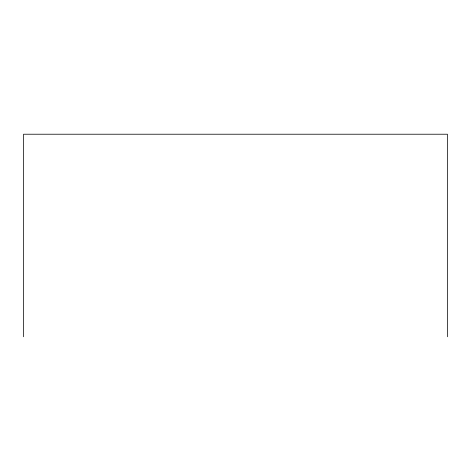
<?xml version="1.0" encoding="UTF-8"?>
<svg xmlns="http://www.w3.org/2000/svg" width="471" height="471" viewBox="0 0 471 471"><rect width="100%" height="100%" fill="white"/><g stroke="black" fill="none" stroke-linecap="round" stroke-linejoin="round"><path stroke-width="0.71" d="M447.45 336.777L447.45 134.223L23.55 134.223L23.55 336.777"/></g></svg>
